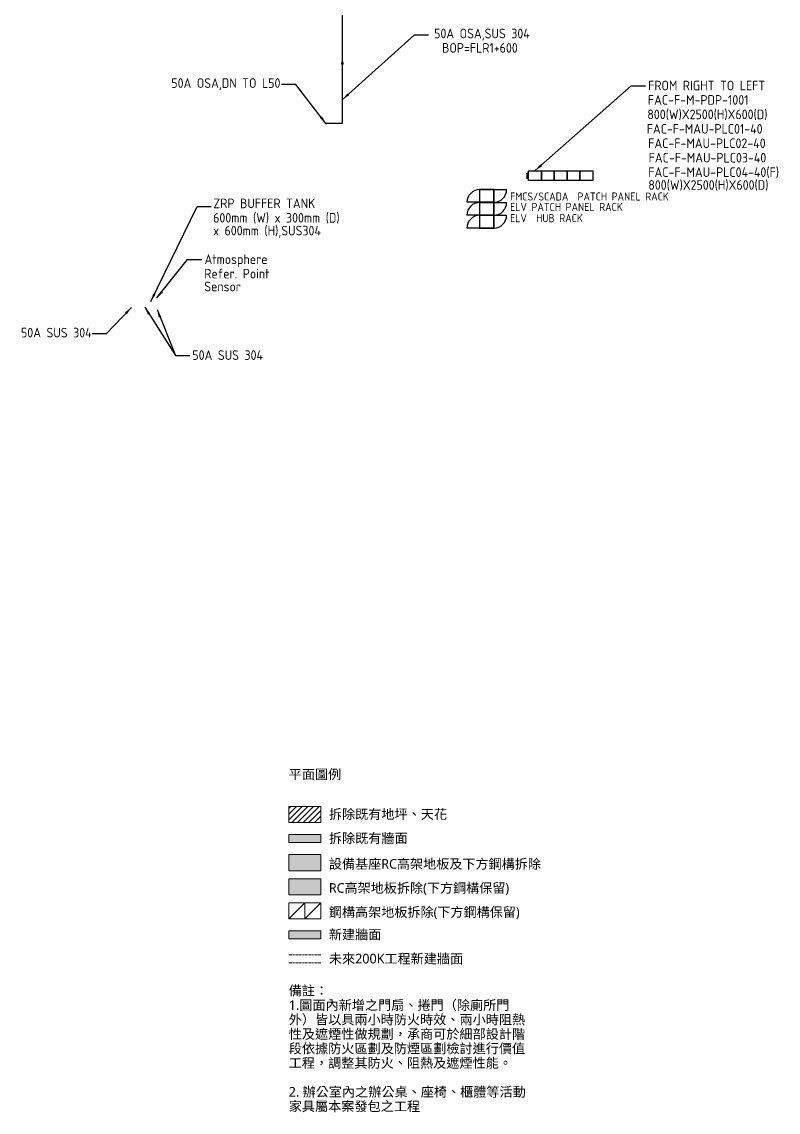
# Model space of a CAD drawing. Extents: x -32000 to 416743, y -254124 to 144214.
# Drawn here: x 369607 to 416743, y -48083 to 19859 of the extents above; entities that cross this region are included whole.
import ezdxf
from ezdxf.enums import TextEntityAlignment as Align

# ---------------------------------------------------------------- set-up
doc = ezdxf.new("R2010")
doc.units = 0
doc.header["$LTSCALE"] = 10
doc.linetypes.add('XFM7P40ICA$0$H12PL4$0$TAI_虛線', pattern=[5.644, 2.822, -2.822])
doc.layers.add('XFAC-F-IS-OSA-40-南棟$0$E-ELV-EQPM', color=22, linetype='Continuous', lineweight=5)
for name, color, linetype in [('XFAC-F-IS-OSA-40-南棟$0$E-IT-EQPM', 240, 'Continuous'), ('XFAC-F-IS-OSA-40-南棟$0$E-IT-TXT', 250, 'Continuous'), ('XFAC-F-IS-OSA-40-南棟$0$I-EQ-TXT', 250, 'Continuous'), ('XFAC-F-IS-OSA-40-南棟$0$I-IS-1A-PNL', 202, 'Continuous'), ('XFAC-F-IS-OSA-40-南棟$0$I-OSA-PIPE', 140, 'Continuous'), ('XFAC-F-IS-OSA-40-南棟$0$IC-PNL-TXT', 250, 'Continuous'), ('XFAC-F-IS-OSA-40-南棟$0$IP-TRAY', 230, 'Continuous'), ('XFM7P40ICA$0$H12PL4$0$A-TEXT-修改說明', 250, 'Continuous'), ('XFM7P40ICA$0$H12PL4$0$A-WALL-IN-200K.200K', 252, 'Continuous'), ('XFM7P40ICA$0$H12PL4$0$Hattch', 252, 'Continuous')]:
    doc.layers.add(name, color=color, linetype=linetype)
doc.styles.add('XFAC-F-IS-OSA-40-南棟$0$aa-txt', font='isocp.shx', dxfattribs={"bigfont": 'chineset.shx'})
doc.styles.add('XFM7P40ICA$0$H12PL4$0$Standard', font='isocp.shx', dxfattribs={"bigfont": 'chineset.shx'})
doc.dimstyles.new('XFAC-F-IS-OSA-40-南棟$0$adim-200', dxfattribs={"dimscale": 200, "dimtxt": 0.3, "dimasz": 0.25, "dimexe": 0.1, "dimexo": 0.5, "dimgap": 0.15, "dimtad": 0, "dimdec": 4, "dimzin": 3, "dimdsep": 46, "dimtxsty": 'XFAC-F-IS-OSA-40-南棟$0$aa-txt', "dimcen": 2.5, "dimclrd": 256, "dimclre": 256, "dimclrt": 256, "dimadec": 0, "dimazin": 0, "dimtfac": 1, "dimtdec": 0, "dimtmove": 0, "dimatfit": 3, "dimfxl": 1, "dimtolj": 1, "dimtzin": 0, "dimarcsym": 0})

# ---------------------------------------------------------------- blocks, each defined once
blk = doc.blocks.new('XFAC-F-IS-OSA-40-南棟$0$IDF RACK')
at = {"lineweight": 15}
for p, q in [((-18, 451, 0), (-12, 461, 0)), ((-11, 461, 0), (-17, 451, 0)), ((-13, 461, 0), (-14, 461, 0)), ((-10, 461, 0), (-12, 461, 0)), ((-10, 461, 0), (-11, 461, 0)), ((-10, 460, 0), (-10, 461, 0)), ((10, 461, 0), (-10, 461, 0)), ((-10, 461, 0), (-10, 460, 0)), ((10, 460, 0), (-10, 460, 0)), ((-10, 460, 0), (-9, 460, 0)), ((-10, 460, 0), (-10, 460, 0)), ((9, 460, 0), (-9, 460, 0)), ((-9, 460, 0), (-9, 460, 0)), ((9, 460, 0), (10, 460, 0)), ((9, 460, 0), (9, 460, 0)), ((12, 461, 0), (10, 461, 0)), ((10, 461, 0), (10, 460, 0)), ((11, 461, 0), (10, 461, 0)), ((10, 461, 0), (10, 460, 0)), ((12, 461, 0), (10, 461, 0)), ((10, 460, 0), (10, 460, 0)), ((17, 451, 0), (11, 461, 0)), ((18, 451, 0), (12, 461, 0)), ((14, 461, 0), (13, 461, 0)), ((-287, -451, 0), (-287, -450, 0)), ((-287, -451, 0), (-281, -461, 0)), ((-286, -452, 0), (-280, -461, 0)), ((-285, -450, 0), (-285, -451, 0)), ((-253, -451, 0), (-285, -451, 0)), ((-283, -461, 0), (-282, -461, 0)), ((-281, -461, 0), (-280, -461, 0)), ((-281, -461, 0), (-280, -461, 0)), ((-280, -460, 0), (-258, -460, 0)), ((-280, -461, 0), (-280, -460, 0)), ((-280, -461, 0), (-280, -461, 0)), ((-280, -461, 0), (-280, -461, 0)), ((-279, -461, 0), (-279, -460, 0)), ((-278, -461, 0), (-279, -461, 0)), ((-279, -462, 0), (-279, -461, 0)), ((-279, -462, 0), (-259, -462, 0)), ((-279, -462, 0), (-259, -462, 0)), ((-278, -460, 0), (-278, -461, 0)), ((-278, -461, 0), (-260, -461, 0)), ((-260, -461, 0), (-260, -460, 0)), ((-259, -461, 0), (-260, -461, 0)), ((-259, -460, 0), (-259, -461, 0)), ((-259, -462, 0), (-259, -461, 0)), ((-258, -461, 0), (-252, -452, 0)), ((-258, -460, 0), (-258, -461, 0)), ((-258, -461, 0), (-257, -461, 0)), ((-258, -461, 0), (-258, -461, 0)), ((-251, -451, 0), (-257, -461, 0)), ((-256, -461, 0), (-255, -461, 0)), ((-256, -461, 0), (-256, -461, 0)), ((-253, -451, 0), (-253, -450, 0)), ((-251, -450, 0), (-251, -451, 0)), ((-216, -456, 0), (-222, -450, 0)), ((-222, -450, 0), (-222, -450, 0)), ((-215, -455, 0), (-220, -450, 0)), ((-216, -455, 0), (-220, -450, 0)), ((-216, -456, 0), (-216, -455, 0)), ((-109, -455, 0), (-215, -455, 0)), ((-215, -455, 0), (-215, -456, 0)), ((-109, -455, 0), (-215, -455, 0)), ((-109, -456, 0), (-215, -456, 0)), ((-104, -450, 0), (-109, -455, 0)), ((-109, -456, 0), (-109, -455, 0)), ((-102, -450, 0), (-108, -456, 0)), ((-104, -450, 0), (-108, -455, 0)), ((-108, -455, 0), (-108, -456, 0)), ((-102, -450, 0), (-102, -450, 0)), ((-54, -456, 0), (-60, -450, 0)), ((-60, -450, 0), (-60, -450, 0)), ((-53, -455, 0), (-58, -450, 0)), ((-54, -455, 0), (-58, -450, 0)), ((-54, -456, 0), (-54, -455, 0)), ((53, -455, 0), (-53, -455, 0)), ((-53, -455, 0), (-53, -456, 0)), ((53, -455, 0), (-53, -455, 0)), ((53, -456, 0), (-53, -456, 0)), ((58, -450, 0), (53, -455, 0)), ((53, -456, 0), (53, -455, 0)), ((60, -450, 0), (54, -456, 0)), ((58, -450, 0), (54, -455, 0)), ((54, -455, 0), (54, -456, 0)), ((60, -450, 0), (60, -450, 0)), ((102, -450, 0), (108, -456, 0)), ((102, -450, 0), (102, -450, 0)), ((104, -450, 0), (109, -455, 0)), ((104, -450, 0), (108, -455, 0)), ((108, -455, 0), (108, -456, 0)), ((109, -455, 0), (215, -455, 0)), ((109, -455, 0), (215, -455, 0)), ((109, -456, 0), (109, -455, 0)), ((109, -456, 0), (215, -456, 0)), ((215, -455, 0), (220, -450, 0)), ((215, -455, 0), (215, -456, 0)), ((216, -456, 0), (222, -450, 0)), ((216, -455, 0), (220, -450, 0)), ((216, -456, 0), (216, -455, 0)), ((222, -450, 0), (222, -450, 0)), ((251, -450, 0), (251, -451, 0)), ((251, -451, 0), (257, -461, 0)), ((258, -461, 0), (252, -452, 0)), ((253, -451, 0), (253, -450, 0)), ((253, -451, 0), (285, -451, 0)), ((256, -461, 0), (255, -461, 0)), ((256, -461, 0), (256, -461, 0)), ((258, -461, 0), (257, -461, 0)), ((258, -460, 0), (258, -461, 0)), ((280, -460, 0), (258, -460, 0)), ((258, -461, 0), (258, -461, 0)), ((259, -460, 0), (259, -461, 0)), ((259, -461, 0), (260, -461, 0)), ((259, -462, 0), (259, -461, 0)), ((279, -462, 0), (259, -462, 0)), ((279, -462, 0), (259, -462, 0)), ((260, -461, 0), (260, -460, 0)), ((278, -461, 0), (260, -461, 0)), ((278, -460, 0), (278, -461, 0)), ((278, -461, 0), (279, -461, 0)), ((279, -461, 0), (279, -460, 0)), ((279, -462, 0), (279, -461, 0)), ((286, -452, 0), (280, -461, 0)), ((280, -461, 0), (280, -460, 0)), ((281, -461, 0), (280, -461, 0)), ((280, -461, 0), (280, -461, 0)), ((280, -461, 0), (280, -461, 0)), ((281, -461, 0), (280, -461, 0)), ((287, -451, 0), (281, -461, 0)), ((283, -461, 0), (282, -461, 0)), ((285, -450, 0), (285, -451, 0)), ((287, -451, 0), (287, -450, 0))]:
    blk.add_line(p, q, dxfattribs=at)
at = {"elevation": 0}
for points in [[(-395, 450), (-395, 1235)], [(-395, -450), (-395, 450)], [(395, 450), (395, -450)], [(395, -450), (395, -1235)]]:
    blk.add_lwpolyline(points, dxfattribs=at)
for points in [[(-400, -450), (400, -450), (400, 450), (-400, 450)], [(-395, -445), (395, -445), (395, 445), (-395, 445)]]:
    blk.add_lwpolyline(points, close=True, dxfattribs=at)
for centre, start, end in [((-395, 445, 0), 0, 90), ((395, -445, 0), 180, 270)]:
    blk.add_arc(centre, 790, start, end)
at = {"lineweight": 15}
for centre, radius, start, end in [((-222, -451, 0), 0.5, 45, 90), ((-215, -454, 0), 0.5, 225, 270), ((-215, -454, 0), 1.7, 225, 270), ((-109, -454, 0), 0.5, 270, 315), ((-109, -454, 0), 1.7, 270, 315), ((-102, -451, 0), 0.5, 90, 135), ((-60, -451, 0), 0.5, 45, 90), ((-53, -454, 0), 0.5, 225, 270), ((-53, -454, 0), 1.7, 225, 270), ((53, -454, 0), 0.5, 270, 315), ((53, -454, 0), 1.7, 270, 315), ((60, -451, 0), 0.5, 90, 135), ((102, -451, 0), 0.5, 45, 90), ((109, -454, 0), 0.5, 225, 270), ((109, -454, 0), 1.7, 225, 270), ((215, -454, 0), 0.5, 270, 315), ((215, -454, 0), 1.7, 270, 315), ((222, -451, 0), 0.5, 90, 135)]:
    blk.add_arc(centre, radius, start, end, dxfattribs=at)
for centre, start_param, end_param in [((-16, 454, 0), 2.387979, 3.141593), ((16, 454, 0), 3.141593, 3.895206), ((-285, -454, 0), 0, 0.753613), ((-253, -454, 0), -0.753613, 0)]:
    blk.add_ellipse(centre, major_axis=(0, 3.46), ratio=0.57735, start_param=start_param, end_param=end_param, dxfattribs=at)
at = {"lineweight": 15, "extrusion": (0, 0, -1)}
for centre, start_param, end_param in [((253, -454, 0), -0.753613, 0), ((285, -454, 0), 0, 0.753613)]:
    blk.add_ellipse(centre, major_axis=(0, 3.46), ratio=0.57735, start_param=start_param, end_param=end_param, dxfattribs=at)
at = {"lineweight": 15}
for points, knots in [([(-15, 461, 0), (-15, 459, 0), (-16, 456, 0), (-17, 452, 0), (-18, 451, 0)], [0, 0, 0, 0, 0.4904997, 1, 1, 1, 1]), ([(-18, 451, 0), (-18, 451, 0), (-18, 451, 0), (-18, 451, 0), (-17, 451, 0), (-17, 451, 0), (-17, 451, 0)], [0, 0, 0, 0, 0.20514, 0.409247, 0.753523, 1, 1, 1, 1]), ([(-15, 461, 0), (-15, 461, 0), (-15, 461, 0), (-14, 461, 0), (-13, 461, 0), (-12, 461, 0), (-12, 461, 0)], [0, 0, 0, 0, 0.136654, 0.433784, 0.739496, 1, 1, 1, 1]), ([(-10, 461, 0), (-11, 461, 0), (-12, 461, 0), (-13, 461, 0), (-13, 461, 0), (-13, 461, 0)], [0, 0, 0, 0, 0.389564, 0.960358, 1, 1, 1, 1]), ([(-12, 461, 0), (-12, 461, 0), (-12, 460, 0), (-12, 460, 0), (-11, 461, 0), (-11, 461, 0), (-11, 461, 0), (-11, 461, 0), (-11, 461, 0)], [0, 0, 0, 0, 0.164682, 0.329343, 0.496962, 0.664571, 0.832275, 1, 1, 1, 1]), ([(-10, 461, 0), (-11, 461, 0), (-12, 461, 0), (-12, 461, 0), (-12, 461, 0)], [0, 0, 0, 0, 0.85635, 1, 1, 1, 1]), ([(-10, 461, 0), (-10, 461, 0), (-10, 461, 0), (-10, 461, 0), (-10, 461, 0)], [0, 0, 0, 0, 0.655334, 1, 1, 1, 1]), ([(13, 461, 0), (13, 461, 0), (12, 461, 0), (11, 461, 0), (10, 461, 0)], [0, 0, 0, 0, 0.430588, 1, 1, 1, 1]), ([(10, 461, 0), (10, 461, 0), (10, 461, 0), (10, 461, 0), (10, 461, 0)], [0, 0, 0, 0, 0.67668, 1, 1, 1, 1]), ([(11, 461, 0), (11, 461, 0), (11, 461, 0), (11, 461, 0), (11, 461, 0), (12, 460, 0), (12, 460, 0), (12, 461, 0), (12, 461, 0)], [0, 0, 0, 0, 0.164695, 0.32938, 0.496997, 0.664642, 0.832213, 1, 1, 1, 1]), ([(12, 461, 0), (12, 461, 0), (13, 461, 0), (14, 461, 0), (15, 461, 0), (15, 461, 0), (15, 461, 0)], [0, 0, 0, 0, 0.2945204, 0.5975955, 0.8912342, 1, 1, 1, 1]), ([(18, 451, 0), (17, 452, 0), (16, 456, 0), (15, 459, 0), (15, 461, 0)], [0, 0, 0, 0, 0.509504, 1, 1, 1, 1]), ([(17, 451, 0), (17, 451, 0), (18, 451, 0), (18, 451, 0), (18, 451, 0), (18, 451, 0)], [0, 0, 0, 0, 0.527016, 0.759759, 1, 1, 1, 1]), ([(-287, -451, 0), (-286, -453, 0), (-285, -456, 0), (-284, -460, 0), (-284, -462, 0)], [0, 0, 0, 0, 0.509503, 1, 1, 1, 1]), ([(-286, -452, 0), (-286, -452, 0), (-287, -451, 0), (-287, -451, 0), (-287, -451, 0), (-287, -451, 0)], [0, 0, 0, 0, 0.527028, 0.759781, 1, 1, 1, 1]), ([(-281, -461, 0), (-282, -461, 0), (-283, -461, 0), (-283, -461, 0), (-284, -461, 0), (-284, -461, 0), (-284, -461, 0)], [0, 0, 0, 0, 0.407309, 0.610906, 0.816695, 1, 1, 1, 1]), ([(-282, -461, 0), (-282, -461, 0), (-281, -461, 0), (-280, -461, 0), (-280, -461, 0)], [0, 0, 0, 0, 0.410403, 1, 1, 1, 1]), ([(-280, -461, 0), (-280, -461, 0), (-280, -461, 0), (-280, -461, 0), (-280, -462, 0), (-280, -462, 0), (-280, -462, 0), (-280, -462, 0), (-280, -462, 0), (-280, -462, 0), (-280, -461, 0), (-280, -461, 0), (-280, -461, 0), (-280, -461, 0), (-281, -461, 0), (-281, -461, 0), (-281, -461, 0), (-281, -461, 0), (-281, -461, 0), (-281, -461, 0), (-281, -461, 0), (-281, -461, 0), (-281, -461, 0), (-281, -461, 0), (-281, -461, 0), (-281, -461, 0), (-281, -461, 0), (-281, -461, 0), (-281, -461, 0)], [0, 0, 0, 0, 0.062697, 0.125305, 0.188309, 0.251007, 0.313602, 0.34718, 0.382009, 0.415789, 0.44901, 0.475348, 0.508692, 0.541246, 0.56141, 0.58485, 0.607786, 0.629586, 0.654521, 0.678506, 0.701543, 0.752155, 0.806023, 0.841069, 0.887355, 0.92777, 0.963058, 1, 1, 1, 1]), ([(-280, -461, 0), (-279, -461, 0), (-279, -461, 0), (-279, -461, 0), (-279, -461, 0)], [0, 0, 0, 0, 0.676651, 1, 1, 1, 1]), ([(-259, -461, 0), (-259, -461, 0), (-259, -461, 0), (-259, -461, 0), (-258, -461, 0)], [0, 0, 0, 0, 0.655314, 1, 1, 1, 1]), ([(-257, -461, 0), (-257, -461, 0), (-257, -461, 0), (-257, -461, 0), (-258, -461, 0), (-258, -462, 0), (-258, -462, 0), (-258, -461, 0), (-258, -461, 0)], [0, 0, 0, 0, 0.164682, 0.329343, 0.496962, 0.664571, 0.832275, 1, 1, 1, 1]), ([(-258, -461, 0), (-258, -461, 0), (-257, -461, 0), (-257, -461, 0), (-257, -461, 0)], [0, 0, 0, 0, 0.8563528, 1, 1, 1, 1]), ([(-258, -461, 0), (-258, -461, 0), (-257, -461, 0), (-256, -461, 0), (-256, -461, 0)], [0, 0, 0, 0, 0.557551, 1, 1, 1, 1]), ([(-254, -461, 0), (-254, -461, 0), (-254, -461, 0), (-255, -461, 0), (-256, -461, 0), (-257, -461, 0), (-257, -461, 0)], [0, 0, 0, 0, 0.136655, 0.433781, 0.739494, 1, 1, 1, 1]), ([(-254, -462, 0), (-254, -460, 0), (-253, -456, 0), (-252, -453, 0), (-251, -451, 0)], [0, 0, 0, 0, 0.490498, 1, 1, 1, 1]), ([(-251, -451, 0), (-251, -451, 0), (-251, -451, 0), (-251, -451, 0), (-252, -452, 0), (-252, -452, 0), (-252, -452, 0)], [0, 0, 0, 0, 0.205111, 0.409252, 0.753522, 1, 1, 1, 1]), ([(254, -462, 0), (254, -460, 0), (253, -456, 0), (252, -453, 0), (251, -451, 0)], [0, 0, 0, 0, 0.490498, 1, 1, 1, 1]), ([(251, -451, 0), (251, -451, 0), (251, -451, 0), (251, -451, 0), (252, -452, 0), (252, -452, 0), (252, -452, 0)], [0, 0, 0, 0, 0.205111, 0.409252, 0.753522, 1, 1, 1, 1]), ([(254, -461, 0), (254, -461, 0), (254, -461, 0), (255, -461, 0), (256, -461, 0), (257, -461, 0), (257, -461, 0)], [0, 0, 0, 0, 0.136655, 0.433781, 0.739494, 1, 1, 1, 1]), ([(258, -461, 0), (258, -461, 0), (257, -461, 0), (256, -461, 0), (256, -461, 0)], [0, 0, 0, 0, 0.557551, 1, 1, 1, 1]), ([(257, -461, 0), (257, -461, 0), (257, -461, 0), (257, -461, 0), (258, -461, 0), (258, -462, 0), (258, -462, 0), (258, -461, 0), (258, -461, 0)], [0, 0, 0, 0, 0.164682, 0.329343, 0.496962, 0.664571, 0.832275, 1, 1, 1, 1]), ([(258, -461, 0), (258, -461, 0), (257, -461, 0), (257, -461, 0), (257, -461, 0)], [0, 0, 0, 0, 0.8563528, 1, 1, 1, 1]), ([(259, -461, 0), (259, -461, 0), (259, -461, 0), (259, -461, 0), (258, -461, 0)], [0, 0, 0, 0, 0.655314, 1, 1, 1, 1]), ([(280, -461, 0), (279, -461, 0), (279, -461, 0), (279, -461, 0), (279, -461, 0)], [0, 0, 0, 0, 0.676651, 1, 1, 1, 1]), ([(280, -461, 0), (280, -461, 0), (280, -461, 0), (280, -461, 0), (280, -462, 0), (280, -462, 0), (280, -462, 0), (280, -462, 0), (280, -462, 0), (280, -462, 0), (280, -461, 0), (280, -461, 0), (280, -461, 0), (280, -461, 0), (281, -461, 0), (281, -461, 0), (281, -461, 0), (281, -461, 0), (281, -461, 0), (281, -461, 0), (281, -461, 0), (281, -461, 0), (281, -461, 0), (281, -461, 0), (281, -461, 0), (281, -461, 0), (281, -461, 0), (281, -461, 0), (281, -461, 0)], [0, 0, 0, 0, 0.062697, 0.125305, 0.188309, 0.251007, 0.313602, 0.34718, 0.382009, 0.415789, 0.44901, 0.475348, 0.508692, 0.541246, 0.56141, 0.58485, 0.607786, 0.629586, 0.654521, 0.678506, 0.701543, 0.752155, 0.806023, 0.841069, 0.887355, 0.92777, 0.963058, 1, 1, 1, 1]), ([(282, -461, 0), (282, -461, 0), (281, -461, 0), (280, -461, 0), (280, -461, 0)], [0, 0, 0, 0, 0.410403, 1, 1, 1, 1]), ([(281, -461, 0), (282, -461, 0), (283, -461, 0), (283, -461, 0), (284, -461, 0), (284, -461, 0), (284, -461, 0)], [0, 0, 0, 0, 0.407309, 0.610906, 0.816695, 1, 1, 1, 1]), ([(287, -451, 0), (286, -453, 0), (285, -456, 0), (284, -460, 0), (284, -462, 0)], [0, 0, 0, 0, 0.509503, 1, 1, 1, 1]), ([(286, -452, 0), (286, -452, 0), (287, -451, 0), (287, -451, 0), (287, -451, 0), (287, -451, 0)], [0, 0, 0, 0, 0.527028, 0.759781, 1, 1, 1, 1])]:
    blk.add_open_spline(points, degree=3, knots=knots, dxfattribs=at)
blk = doc.blocks.new('*U587')
for p, q in [((-100, 150), (100, 150)), ((0, 0), (0, 150))]:
    blk.add_line(p, q)
blk.add_arc((0, 0), 100, 135, 45)
blk = doc.blocks.new('XFM7P40ICA$0$H12PL4')
at = {"layer": 'XFM7P40ICA$0$H12PL4$0$Hattch', "linetype": 'Continuous', "lineweight": 0}
h = blk.add_hatch(dxfattribs=at)
h.set_pattern_fill('0_單線__25X25_45___0002', color=256, scale=10, style=0, pattern_type=2)
h.set_pattern_definition([(45, (380224, -33063.46), (-176.777, 176.777), [])])
h.paths.add_polyline_path([(386242.7, -29034.7), (388242.7, -29034.7), (388242.7, -30034.7), (386242.7, -30034.7)])
for points in [[(386242.7, -30784.7), (388242.7, -30784.7), (388242.7, -31284.7), (386242.7, -31284.7)], [(386242.7, -32034.7), (388242.7, -32034.7), (388242.7, -33034.7), (386242.7, -33034.7)], [(386242.7, -33534.7), (388242.7, -33534.7), (388242.7, -34534.7), (386242.7, -34534.7)], [(386242.7, -36784.7), (388242.7, -36784.7), (388242.7, -37284.7), (386242.7, -37284.7)]]:
    blk.add_hatch(color=256, dxfattribs=at).paths.add_polyline_path(points)
at = {"layer": 'XFM7P40ICA$0$H12PL4$0$A-TEXT-修改說明', "lineweight": 0}
for points in [[(386242.7, -35034.7), (387242.7, -35034.7), (387242.7, -36034.7), (386242.7, -36034.7)], [(387242.7, -35034.7), (388242.7, -35034.7), (388242.7, -36034.7), (387242.7, -36034.7)]]:
    blk.add_lwpolyline(points, close=True, dxfattribs=at)
for points in [[(387242.7, -35034.7), (386242.7, -36034.7)], [(388242.7, -35034.7), (387242.7, -36034.7)]]:
    blk.add_lwpolyline(points, dxfattribs=at)
at = {"layer": 'XFM7P40ICA$0$H12PL4$0$A-WALL-IN-200K.200K', "linetype": 'XFM7P40ICA$0$H12PL4$0$TAI_虛線', "lineweight": 0}
for points in [[(386242.7, -38284.7), (388242.7, -38284.7)], [(386242.7, -38784.7), (388242.7, -38784.7)]]:
    blk.add_lwpolyline(points, dxfattribs=at)
at = {"layer": 'XFM7P40ICA$0$H12PL4$0$Hattch', "lineweight": 0, "flags": 128}
for points in [[(386242.7, -29034.7), (388242.7, -29034.7), (388242.7, -30034.7), (386242.7, -30034.7)], [(386242.7, -30784.7), (388242.7, -30784.7), (388242.7, -31284.7), (386242.7, -31284.7)], [(386242.7, -32034.7), (388242.7, -32034.7), (388242.7, -33034.7), (386242.7, -33034.7)], [(386242.7, -33534.7), (388242.7, -33534.7), (388242.7, -34534.7), (386242.7, -34534.7)], [(386242.7, -36784.7), (388242.7, -36784.7), (388242.7, -37284.7), (386242.7, -37284.7)]]:
    blk.add_lwpolyline(points, close=True, dxfattribs=at)
at = {"linetype": 'Continuous', "lineweight": 0, "style": 'XFM7P40ICA$0$H12PL4$0$Standard'}
for s, insert, char_height, attachment_point in [('\\A1;{\\fMicrosoft JhengHei|b0|i0|c136|p34;平面圖例}', (386242.7, -27060.4), 600, 4), ('\\A1;{\\fMicrosoft JhengHei|b0|i0|c136|p34;拆除既有地坪、天花}', (388742.7, -29209.1), 600, 1), ('\\A1;{\\fMicrosoft JhengHei|b0|i0|c136|p34;拆除既有牆面}', (388742.7, -30709.1), 600, 1), ('\\A1;{\\fMicrosoft JhengHei|b0|i0|c136|p34;設備基座RC高架地板及下方鋼構拆除}', (388742.7, -32310.7), 598.104, 1), ('\\A1;{\\fMicrosoft JhengHei|b0|i0|c136|p34;RC高架地板拆除(下方鋼構保留)}', (388742.7, -33812.2), 598.104, 1), ('\\A1;{\\fMicrosoft JhengHei|b0|i0|c136|p34;鋼構高架地板拆除(下方鋼構保留)}', (388742.7, -35312.2), 598.104, 1), ('\\A1;{\\fMicrosoft JhengHei|b0|i0|c136|p34;新建牆面}', (388742.7, -36715.2), 600, 1), ('\\A1;{\\fMicrosoft JhengHei|b0|i0|c136|p34;未來200K工程新建牆面}', (388742.7, -38215.2), 600, 1)]:
    blk.add_mtext(s, dxfattribs=dict(at, insert=insert, char_height=char_height, attachment_point=attachment_point))
at = {"linetype": 'Continuous', "lineweight": 0, "insert": (386242.7, -40207.6), "char_height": 600, "width": 15000, "attachment_point": 1, "line_spacing_factor": 0.900895, "style": 'XFM7P40ICA$0$H12PL4$0$Standard'}
blk.add_mtext('\\A1;{\\fMicrosoft JhengHei|b0|i0|c136|p34;備註：\\P1.圖面內新增之門扇、捲門（除廁所門外）皆以具兩小時防火時效、兩小時阻熱性及遮煙性做規劃，承商可於細部設計階段依據防火區劃及防煙區劃檢討進行價值工程，調整其防火、阻熱及遮煙性能。\\P\\P2. 辦公室內之辦公桌、座椅、櫃體等活動家具屬本案發包之工程}', dxfattribs=at)
blk = doc.blocks.new('XFM7P40ICA')
blk.add_blockref('XFM7P40ICA$0$H12PL4', (0, 0))
blk = doc.blocks.new('XFAC-F-IS-OSA-40-南棟')
at = {"layer": 'XFAC-F-IS-OSA-40-南棟$0$E-ELV-EQPM'}
blk.add_line((401085, 10119), (401085, 10419), dxfattribs=at)
at = {"layer": 'XFAC-F-IS-OSA-40-南棟$0$I-IS-1A-PNL'}
for points in [[(401185, 10569), (401985, 10569), (401985, 9969), (401185, 9969)], [(401985, 10569), (402785, 10569), (402785, 9969), (401985, 9969)], [(402785, 10569), (403585, 10569), (403585, 9969), (402785, 9969)], [(403585, 10569), (404385, 10569), (404385, 9969), (403585, 9969)]]:
    blk.add_lwpolyline(points, close=True, dxfattribs=at)
at = {"layer": 'XFAC-F-IS-OSA-40-南棟$0$I-IS-1A-PNL', "color": 9}
blk.add_lwpolyline([(404385, 10569), (405185, 10569), (405185, 9969), (404385, 9969)], close=True, dxfattribs=at)
at = {"layer": 'XFAC-F-IS-OSA-40-南棟$0$I-OSA-PIPE'}
for p, q in [((389576, 30198), (389576, 17334)), ((389576, 17209), (389576, 13520)), ((389576, 13520), (388584, 13520))]:
    blk.add_line(p, q, dxfattribs=at)
blk.add_circle((388584, 13520), 25, dxfattribs=at)
at = {"layer": 'XFAC-F-IS-OSA-40-南棟$0$IP-TRAY'}
for p, q in [((401085, 10419), (401185, 10419)), ((401185, 10119), (401085, 10419)), ((401085, 10119), (401185, 10419)), ((401185, 10119), (401185, 10419)), ((401085, 10119), (401185, 10119))]:
    blk.add_line(p, q, dxfattribs=at)
at = {"layer": 'XFAC-F-IS-OSA-40-南棟$0$E-IT-EQPM', "rotation": 270}
for p in [(398584, 9006, 0), (398584, 8206, 0), (398584, 7406, 0)]:
    blk.add_blockref('XFAC-F-IS-OSA-40-南棟$0$IDF RACK', p, dxfattribs=at)
at = {"layer": 'XFAC-F-IS-OSA-40-南棟$0$I-OSA-PIPE', "xscale": -0.5, "yscale": 0.5, "zscale": 0.5}
blk.add_blockref('*U587', (389576, 17259), dxfattribs=at)
at = {"layer": 'XFAC-F-IS-OSA-40-南棟$0$E-IT-TXT', "style": 'XFAC-F-IS-OSA-40-南棟$0$aa-txt'}
for s, p in [('FMCS/SCADA  PATCH PANEL RACK', (400035, 8724)), ('ELV PATCH PANEL RACK', (400035, 8074)), ('ELV  HUB RACK', (400035, 7374))]:
    blk.add_text(s, height=500, dxfattribs=at).set_placement(p)
at = {"layer": 'XFAC-F-IS-OSA-40-南棟$0$I-EQ-TXT', "style": 'XFAC-F-IS-OSA-40-南棟$0$aa-txt'}
for s, p in [('50A OSA,SUS 304', (401263, 18832)), ('BOP=FLR1+600', (400514, 17932)), ('50A OSA,DN TO L50', (385724, 15742)), ('50A SUS 304', (373959, 192))]:
    blk.add_text(s, height=600, dxfattribs=at).set_placement(p, align=Align.RIGHT)
for s, p in [('FROM RIGHT TO LEFT', (408640, 15591)), ('FAC-F-M-PDP-1001', (408624, 14691)), ('800(W)X2500(H)X600(D)', (408588, 13791)), ('FAC-F-MAU-PLC01-40', (408550, 12891)), ('FAC-F-MAU-PLC02-40', (408644, 11991)), ('FAC-F-MAU-PLC03-40', (408670, 11091)), ('800(W)X2500(H)X600(D)', (408649, 9391)), ('ZRP BUFFER TANK', (381545, 8247)), ('600mm (W) x 300mm (D)', (381529, 7347)), ('x 600mm (H),SUS304', (381529, 6547)), ('Atmosphere', (380993, 4767)), ('Refer. Point', (380977, 3867)), ('Sensor', (380977, 3067)), ('50A SUS 304', (380235, -1209))]:
    blk.add_text(s, height=600, dxfattribs=at).set_placement(p)
at = {"layer": 'XFAC-F-IS-OSA-40-南棟$0$I-EQ-TXT', "color": 9, "style": 'XFAC-F-IS-OSA-40-南棟$0$aa-txt'}
blk.add_text('FAC-F-MAU-PLC04-40(F)', height=600, dxfattribs=at).set_placement((408649, 10191))
at = {"layer": 'XFAC-F-IS-OSA-40-南棟$0$IC-PNL-TXT', "style": 'XFAC-F-IS-OSA-40-南棟$0$aa-txt', "width": 0.8}
for tag, p in [('PDP', (401602, 10269)), ('PLC', (402402, 10269)), ('PLC', (403202, 10269)), ('PLC', (404002, 10269))]:
    blk.add_attdef(tag, text='', height=400, rotation=180, dxfattribs=at).set_placement(p, align=Align.MIDDLE)
at = {"layer": 'XFAC-F-IS-OSA-40-南棟$0$IC-PNL-TXT', "color": 9, "style": 'XFAC-F-IS-OSA-40-南棟$0$aa-txt', "width": 0.8}
blk.add_attdef('PLC', text='', height=400, rotation=180, dxfattribs=at).set_placement((404802, 10269), align=Align.MIDDLE)
at = {"layer": 'XFAC-F-IS-OSA-40-南棟$0$I-EQ-TXT'}
for points in [[(389576, 15004), (394073, 19040), (394959, 19040)], [(388559, 13520), (386674, 15950), (385788, 15950)], [(401594, 10589), (407587, 15862), (408474, 15862)], [(377647, 2438), (380529, 8351), (381415, 8351)], [(378024, 2654), (379940, 5039), (380827, 5039)], [(376440, 2057), (374872, 423), (373985, 423)], [(377272, 2072), (379183, -937), (380069, -937)], [(378034, 1929), (379183, -937), (380069, -937)]]:
    blk.add_leader(points, dimstyle='XFAC-F-IS-OSA-40-南棟$0$adim-200', override={"dimasz": 2.5}, dxfattribs=at)

msp = doc.modelspace()

# ---------------------------------------------------------------- block references
for name in ['XFM7P40ICA', 'XFAC-F-IS-OSA-40-南棟']:
    msp.add_blockref(name, (0, 0))

doc.saveas('drawing.dxf')
